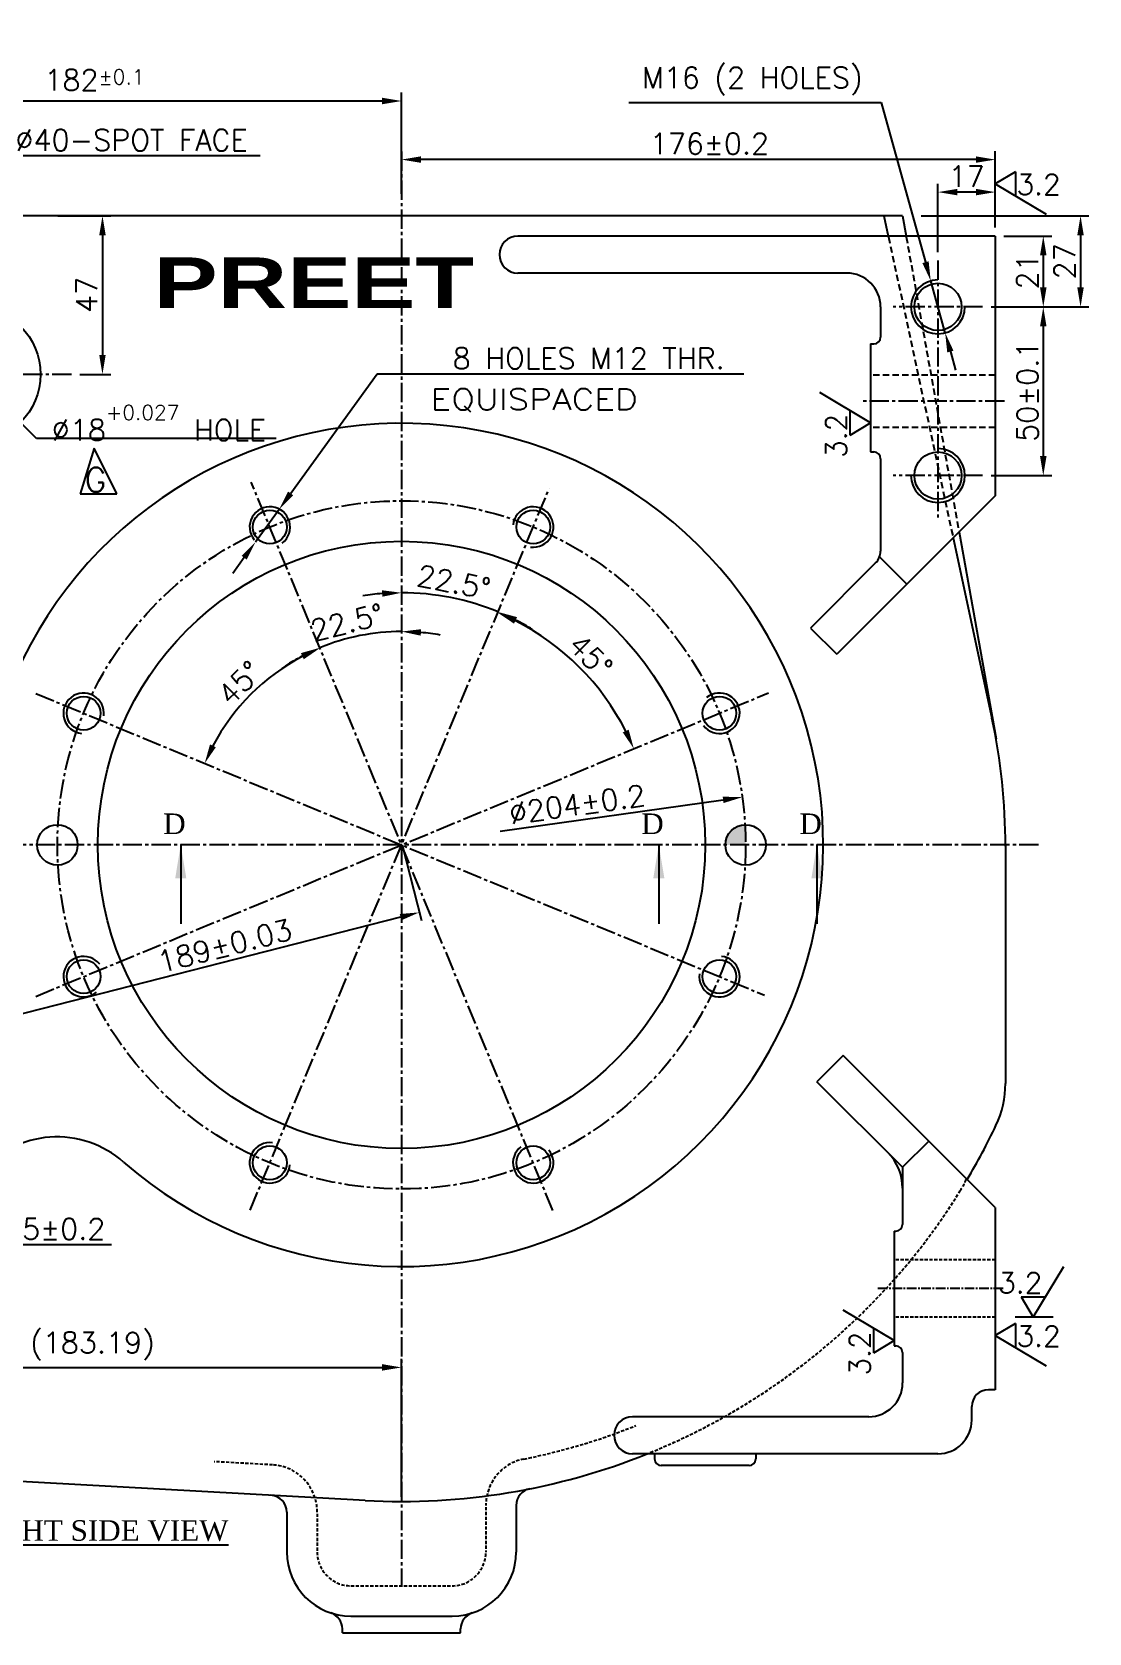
# Model space of a CAD drawing. Header units: millimetres. Extents: x -4466 to 20635, y -2270 to 9154.
# Drawn here: x 4212.4 to 4525.7, y -2252.2 to -1777.6 of the extents above; entities that cross this region are included whole.
import ezdxf
from ezdxf.enums import TextEntityAlignment as Align

# ---------------------------------------------------------------- set-up
doc = ezdxf.new("R2010")
doc.units = ezdxf.units.MM
doc.header["$LTSCALE"] = 0.3
doc.header["$PDSIZE"] = -50
for name, pattern in [('CENTER2', [28.575, 19.05, -3.175, 3.175, -3.175]), ('HIDDEN', [9.525, 6.35, -3.175]), ('HIDDEN2', [4.7625, 3.175, -1.5875])]:
    doc.linetypes.add(name, pattern=pattern)
for name, color, linetype in [('center', 1, 'CENTER2'), ('h', 4, 'HIDDEN'), ('hidden', 4, 'HIDDEN2')]:
    doc.layers.add(name, color=color, linetype=linetype)
doc.styles.add('ARIAL-BLACK', font='')
doc.styles.add('ROMANTIC', font='romantic.ttf')
doc.styles.add('rs', font='romans.shx')
doc.styles.get("Standard").update_dxf_attribs({"font": 'romans.shx'})
doc.styles.get('ARIAL-BLACK').set_extended_font_data('Arial Black')
doc.dimstyles.new('ISO-25', dxfattribs={"dimscale": 2.5, "dimtxt": 2.5, "dimasz": 2.5, "dimexe": 0.7, "dimexo": 0.625, "dimtad": 1, "dimdec": 3, "dimlfac": -1, "dimzin": 9, "dimdsep": 46, "dimtxsty": 'Standard', "dimcen": 2.5, "dimclrd": 1, "dimclre": 1, "dimclrt": 7, "dimazin": 0, "dimtfac": 0.65, "dimtdec": 3, "dimtmove": 0, "dimatfit": 3, "dimfxl": 0.7, "dimtolj": 1, "dimarcsym": 0})
doc.dimstyles.new('sarab', dxfattribs={"dimscale": 3, "dimtxt": 2.5, "dimasz": 2.3, "dimexe": 1, "dimexo": 1, "dimtad": 1, "dimdec": 3, "dimdsep": 46, "dimtxsty": 'rs', "dimcen": 0, "dimclrd": 1, "dimclre": 1, "dimclrt": 7, "dimadec": 3, "dimazin": 2, "dimtfac": 1, "dimtdec": 3, "dimtmove": 0, "dimatfit": 3, "dimfxl": 1, "dimarcsym": 0})
doc.dimstyles.new('sarab$0', dxfattribs={"dimscale": 3, "dimtxt": 2.5, "dimasz": 2.3, "dimexe": 1, "dimexo": 1, "dimtad": 1, "dimdec": 3, "dimdsep": 46, "dimtxsty": 'rs', "dimcen": 0, "dimclrd": 1, "dimclre": 1, "dimclrt": 7, "dimadec": 3, "dimazin": 2, "dimtfac": 1, "dimtdec": 3, "dimtmove": 0, "dimatfit": 3, "dimfxl": 1, "dimarcsym": 0})
doc.dimstyles.new('sarab$3', dxfattribs={"dimscale": 3, "dimtxt": 2.5, "dimasz": 2.3, "dimexe": 1, "dimexo": 1, "dimtad": 1, "dimdec": 3, "dimdsep": 46, "dimtxsty": 'rs', "dimcen": 0, "dimclrd": 1, "dimclre": 1, "dimclrt": 7, "dimadec": 3, "dimazin": 2, "dimtfac": 1, "dimtdec": 3, "dimtmove": 0, "dimatfit": 3, "dimfxl": 1, "dimarcsym": 0})

# ---------------------------------------------------------------- blocks, each defined once
blk = doc.blocks.new('*D462')
at = {"color": 1, "lineweight": -2, "transparency": 16777216}
for p, q in [((4321.89, -1825.62), (4321.89, -1812.96)), ((4492.14, -1815.46), (4327.64, -1815.46)), ((4497.89, -1835.62), (4497.89, -1812.96))]:
    blk.add_line(p, q, dxfattribs=at)
at = {"color": 1, "transparency": 16777216}
for points in [[(4327.64, -1814.5), (4327.64, -1816.41), (4321.89, -1815.46)], [(4492.14, -1814.5), (4492.14, -1816.41), (4497.89, -1815.46)]]:
    blk.add_solid(points, dxfattribs=at)
at = {"layer": 'Defpoints', "color": 0, "transparency": 16777216}
for p in [(4321.89, -1815.46), (4321.89, -1828.12), (4497.89, -1838.12)]:
    blk.add_point(p, dxfattribs=at)
at = {"color": 7, "transparency": 16777216, "insert": (4413.16, -1810.77), "char_height": 6.25, "attachment_point": 5, "style": 'rs'}
blk.add_mtext('176±0.2', dxfattribs=at)
blk = doc.blocks.new('*D484')
at = {"color": 1, "lineweight": -2, "transparency": 16777216}
blk.add_line((4351.11, -2014.52), (4417.21, -2005.26), dxfattribs=at)
at = {"color": 1, "transparency": 16777216}
blk.add_solid([(4417.08, -2004.31), (4417.34, -2006.21), (4422.9, -2004.47)], dxfattribs=at)
at = {"layer": 'Defpoints', "color": 0, "transparency": 16777216}
for p in [(4422.9, -2004.47), (4220.88, -2032.77)]:
    blk.add_point(p, dxfattribs=at)
at = {"color": 7, "transparency": 16777216, "insert": (4373.96, -2006.59), "char_height": 6.25, "attachment_point": 5, "rotation": 7.9745, "style": 'rs'}
blk.add_mtext('∅204±0.2', dxfattribs=at)
blk = doc.blocks.new('*D463')
at = {"color": 1, "lineweight": -2, "transparency": 16777216}
for p, q in [((4314.62, -1879.04), (4289.03, -1914.42)), ((4423.33, -1879.04), (4314.62, -1879.04)), ((4278.63, -1928.8), (4285.66, -1919.08)), ((4275.26, -1933.46), (4271.89, -1938.12))]:
    blk.add_line(p, q, dxfattribs=at)
at = {"color": 1, "transparency": 16777216}
for points in [[(4288.25, -1913.86), (4289.81, -1914.98), (4285.66, -1919.08)], [(4274.48, -1932.9), (4276.03, -1934.02), (4278.63, -1928.8)]]:
    blk.add_solid(points, dxfattribs=at)
at = {"layer": 'Defpoints', "color": 0, "transparency": 16777216}
for p in [(4285.66, -1919.08), (4278.63, -1928.8)]:
    blk.add_point(p, dxfattribs=at)
at = {"color": 7, "transparency": 16777216, "insert": (4377.35, -1874.35), "char_height": 6.25, "attachment_point": 5, "style": 'rs'}
blk.add_mtext('8 HOLES M12 THR. ', dxfattribs=at)
blk = doc.blocks.new('*D498')
at = {"color": 1, "lineweight": -2, "transparency": 16777216}
for p, q in [((4098.93, -2009.86), (4095.59, -2005.18)), ((4102.28, -2014.53), (4175, -2116.2)), ((4190.01, -2137.17), (4178.35, -2120.88)), ((4235.91, -2137.17), (4190.01, -2137.17))]:
    blk.add_line(p, q, dxfattribs=at)
at = {"color": 1, "transparency": 16777216}
for points in [[(4099.71, -2009.3), (4098.15, -2010.41), (4102.28, -2014.53)], [(4179.13, -2120.32), (4177.57, -2121.43), (4175, -2116.2)]]:
    blk.add_solid(points, dxfattribs=at)
at = {"layer": 'Defpoints', "color": 0, "transparency": 16777216}
for p in [(4102.28, -2014.53), (4175, -2116.2)]:
    blk.add_point(p, dxfattribs=at)
at = {"color": 7, "transparency": 16777216, "insert": (4213.74, -2132.49), "char_height": 6.25, "attachment_point": 5, "style": 'rs'}
blk.add_mtext('∅125±0.2', dxfattribs=at)
blk = doc.blocks.new('*D505')
at = {"color": 1, "lineweight": -2, "transparency": 16777216}
for p, q in [((4480.89, -1842.9), (4480.89, -1822.6)), ((4492.14, -1825.1), (4486.64, -1825.1)), ((4497.89, -1835.62), (4497.89, -1822.6))]:
    blk.add_line(p, q, dxfattribs=at)
at = {"color": 1, "transparency": 16777216}
for points in [[(4486.64, -1824.14), (4486.64, -1826.06), (4480.89, -1825.1)], [(4492.14, -1824.14), (4492.14, -1826.06), (4497.89, -1825.1)]]:
    blk.add_solid(points, dxfattribs=at)
at = {"layer": 'Defpoints', "color": 0, "transparency": 16777216}
for p in [(4480.89, -1825.1), (4497.89, -1838.12), (4480.89, -1845.4)]:
    blk.add_point(p, dxfattribs=at)
at = {"color": 7, "transparency": 16777216, "insert": (4489.39, -1820.41), "char_height": 6.25, "attachment_point": 5, "style": 'rs'}
blk.add_mtext('17', dxfattribs=at)
blk = doc.blocks.new('*D506')
at = {"color": 1, "lineweight": -2, "transparency": 16777216}
for p, q in [((4500.39, -1838.12), (4514.61, -1838.12)), ((4512.11, -1843.87), (4512.11, -1853.37)), ((4496.64, -1859.12), (4514.61, -1859.12))]:
    blk.add_line(p, q, dxfattribs=at)
at = {"color": 1, "transparency": 16777216}
for points in [[(4511.15, -1843.87), (4513.07, -1843.87), (4512.11, -1838.12)], [(4511.15, -1853.37), (4513.07, -1853.37), (4512.11, -1859.12)]]:
    blk.add_solid(points, dxfattribs=at)
at = {"layer": 'Defpoints', "color": 0, "transparency": 16777216}
for p in [(4497.89, -1838.12), (4494.14, -1859.12), (4512.11, -1859.12)]:
    blk.add_point(p, dxfattribs=at)
at = {"color": 7, "transparency": 16777216, "insert": (4507.43, -1848.62), "char_height": 6.25, "attachment_point": 5, "rotation": 90, "style": 'rs'}
blk.add_mtext('21', dxfattribs=at)
blk = doc.blocks.new('*D507')
at = {"color": 1, "lineweight": -2, "transparency": 16777216}
for p, q in [((4500.39, -1859.12), (4514.61, -1859.12)), ((4512.11, -1864.87), (4512.11, -1903.37)), ((4496.64, -1909.12), (4514.61, -1909.12))]:
    blk.add_line(p, q, dxfattribs=at)
at = {"color": 1, "transparency": 16777216}
for points in [[(4511.15, -1864.87), (4513.07, -1864.87), (4512.11, -1859.12)], [(4511.15, -1903.37), (4513.07, -1903.37), (4512.11, -1909.12)]]:
    blk.add_solid(points, dxfattribs=at)
at = {"layer": 'Defpoints', "color": 0, "transparency": 16777216}
for p in [(4497.89, -1859.12), (4494.14, -1909.12), (4512.11, -1909.12)]:
    blk.add_point(p, dxfattribs=at)
at = {"color": 7, "transparency": 16777216, "insert": (4507.43, -1884.12), "char_height": 6.25, "attachment_point": 5, "rotation": 90, "style": 'rs'}
blk.add_mtext('50±0.1', dxfattribs=at)
blk = doc.blocks.new('*D517')
at = {"color": 1, "lineweight": -2, "transparency": 16777216}
for p, q in [((4389.25, -1798.5), (4464.03, -1798.5)), ((4464.03, -1798.5), (4477.21, -1845.87)), ((4483.03, -1866.82), (4478.75, -1851.41)), ((4484.58, -1872.36), (4486.12, -1877.9))]:
    blk.add_line(p, q, dxfattribs=at)
at = {"color": 1, "transparency": 16777216}
for points in [[(4478.13, -1845.61), (4476.28, -1846.13), (4478.75, -1851.41)], [(4485.5, -1872.11), (4483.65, -1872.62), (4483.03, -1866.82)]]:
    blk.add_solid(points, dxfattribs=at)
at = {"layer": 'Defpoints', "color": 0, "transparency": 16777216}
for p in [(4478.75, -1851.41), (4483.03, -1866.82)]:
    blk.add_point(p, dxfattribs=at)
at = {"color": 7, "transparency": 16777216, "insert": (4425.86, -1792.18), "char_height": 6.25, "attachment_point": 5, "style": 'rs'}
blk.add_mtext('M16 (2 HOLES)', dxfattribs=at)
blk = doc.blocks.new('*D538')
at = {"color": 1, "lineweight": -2, "transparency": 16777216}
for p, q in [((4475.9, -1832.12), (4525.66, -1832.12)), ((4523.16, -1837.87), (4523.16, -1853.37)), ((4496.64, -1859.12), (4525.66, -1859.12))]:
    blk.add_line(p, q, dxfattribs=at)
at = {"color": 1, "transparency": 16777216}
for points in [[(4522.2, -1837.87), (4524.11, -1837.87), (4523.16, -1832.12)], [(4522.2, -1853.37), (4524.11, -1853.37), (4523.16, -1859.12)]]:
    blk.add_solid(points, dxfattribs=at)
at = {"layer": 'Defpoints', "color": 0, "transparency": 16777216}
for p in [(4473.4, -1832.12), (4494.14, -1859.12), (4523.16, -1859.12)]:
    blk.add_point(p, dxfattribs=at)
at = {"color": 7, "transparency": 16777216, "insert": (4518.47, -1845.62), "char_height": 6.25, "attachment_point": 5, "rotation": 90, "style": 'rs'}
blk.add_mtext('27', dxfattribs=at)
blk = doc.blocks.new('_DatumFilled')
at = {"color": 0, "linetype": 'ByBlock'}
blk.add_solid([(0, 0.577), (-1, 0), (0, -0.577)], dxfattribs=at)
blk = doc.blocks.new('*D543')
at = {"color": 1, "lineweight": -2, "transparency": 16777216}
for start, end in [(90, 112.5), (79.579, 84.7895), (117.7105, 122.921)]:
    blk.add_arc((4321.89, -2018.62), 63.25, start, end, dxfattribs=at)
at = {"color": 1, "transparency": 16777216}
for points in [[(4327.59, -1956.59), (4327.68, -1954.67), (4321.89, -1955.37)], [(4292.07, -1961.75), (4292.89, -1963.49), (4297.69, -1960.18)]]:
    blk.add_solid(points, dxfattribs=at)
at = {"layer": 'Defpoints', "color": 0, "transparency": 16777216}
for p in [(4321.89, -1813.1), (4276.28, -1908.5), (4313.63, -1955.91), (4396.81, -2199.49), (4321.89, -2237.99)]:
    blk.add_point(p, dxfattribs=at)
at = {"color": 7, "transparency": 16777216, "insert": (4305.75, -1952.62), "char_height": 6.25, "attachment_point": 5, "rotation": 13.7418, "style": 'rs'}
blk.add_mtext('22.5°', dxfattribs=at)
blk = doc.blocks.new('*D544')
at = {"color": 1, "lineweight": -2, "transparency": 16777216}
for start, end in [(94.4086, 98.8173), (67.5, 90), (58.6827, 63.0914)]:
    blk.add_arc((4321.89, -2018.62), 74.75, start, end, dxfattribs=at)
at = {"color": 1, "transparency": 16777216}
for points in [[(4316.11, -1943.13), (4316.18, -1945.05), (4321.89, -1943.87)], [(4355.32, -1952.83), (4356.12, -1951.09), (4350.49, -1949.56)]]:
    blk.add_solid(points, dxfattribs=at)
at = {"layer": 'Defpoints', "color": 0, "transparency": 16777216}
for p in [(4321.89, -1813.1), (4366.79, -1910.23), (4341.24, -1946.42), (4246.97, -2199.49), (4321.89, -2237.99)]:
    blk.add_point(p, dxfattribs=at)
at = {"color": 7, "transparency": 16777216, "insert": (4337.39, -1940.71), "char_height": 6.25, "attachment_point": 5, "rotation": 348.75, "style": 'rs'}
blk.add_mtext('22.5°', dxfattribs=at)
blk = doc.blocks.new('*D545')
at = {"color": 1, "lineweight": -2, "transparency": 16777216}
blk.add_arc((4321.89, -2018.62), 63.15, 117.7184, 152.2816, dxfattribs=at)
at = {"color": 1, "transparency": 16777216}
for points in [[(4292.11, -1961.84), (4292.92, -1963.58), (4297.72, -1960.27)], [(4266.85, -1989.65), (4265.12, -1988.83), (4263.54, -1994.45)]]:
    blk.add_solid(points, dxfattribs=at)
at = {"layer": 'Defpoints', "color": 0, "transparency": 16777216}
for p in [(4277.34, -1911.05), (4283.44, -1968.51), (4213.5, -1973.72), (4429.5, -2063.19), (4366.79, -2127)]:
    blk.add_point(p, dxfattribs=at)
at = {"color": 7, "transparency": 16777216, "insert": (4273.92, -1970.64), "char_height": 6.25, "attachment_point": 5, "rotation": 45, "style": 'rs'}
blk.add_mtext('45°', dxfattribs=at)
blk = doc.blocks.new('*D546')
at = {"color": 1, "lineweight": -2, "transparency": 16777216}
blk.add_arc((4321.89, -2018.62), 74.53, 26.9214, 63.0786, dxfattribs=at)
at = {"color": 1, "transparency": 16777216}
for points in [[(4355.24, -1953.03), (4356.04, -1951.29), (4350.41, -1949.76)], [(4389.22, -1984.47), (4387.47, -1985.27), (4390.75, -1990.09)]]:
    blk.add_solid(points, dxfattribs=at)
at = {"layer": 'Defpoints', "color": 0, "transparency": 16777216}
for p in [(4365.63, -1913.03), (4381.02, -1973.24), (4430.68, -1973.55), (4213.5, -2063.51), (4277.05, -2126.88)]:
    blk.add_point(p, dxfattribs=at)
at = {"color": 7, "transparency": 16777216, "insert": (4377.91, -1962.6), "char_height": 6.25, "attachment_point": 5, "rotation": 315, "style": 'rs'}
blk.add_mtext('45°', dxfattribs=at)
blk = doc.blocks.new('*D481')
at = {"color": 1, "lineweight": -2, "transparency": 16777216}
for p, q in [((4138.64, -2139.04), (4138.64, -2176)), ((4144.39, -2173.5), (4316.14, -2173.5)), ((4321.89, -2211.89), (4321.89, -2171))]:
    blk.add_line(p, q, dxfattribs=at)
at = {"color": 1, "transparency": 16777216}
for points in [[(4144.39, -2172.54), (4144.39, -2174.46), (4138.64, -2173.5)], [(4316.14, -2172.54), (4316.14, -2174.46), (4321.89, -2173.5)]]:
    blk.add_solid(points, dxfattribs=at)
at = {"layer": 'Defpoints', "color": 0, "transparency": 16777216}
for p in [(4138.64, -2136.54), (4321.89, -2173.5), (4321.89, -2214.39)]:
    blk.add_point(p, dxfattribs=at)
at = {"color": 7, "transparency": 16777216, "insert": (4230.27, -2167.18), "char_height": 6.25, "attachment_point": 5, "style": 'rs'}
blk.add_mtext('(183.19) ', dxfattribs=at)
blk = doc.blocks.new('*D482')
at = {"color": 1, "lineweight": -2, "transparency": 16777216}
for p, q in [((4139.89, -1849.91), (4139.89, -1795.59)), ((4316.14, -1798.09), (4145.64, -1798.09)), ((4321.89, -1825.62), (4321.89, -1795.59))]:
    blk.add_line(p, q, dxfattribs=at)
at = {"color": 1, "transparency": 16777216}
for points in [[(4145.64, -1797.13), (4145.64, -1799.05), (4139.89, -1798.09)], [(4316.14, -1797.13), (4316.14, -1799.05), (4321.89, -1798.09)]]:
    blk.add_solid(points, dxfattribs=at)
at = {"layer": 'Defpoints', "color": 0, "transparency": 16777216}
for p in [(4139.89, -1798.09), (4321.89, -1828.12), (4139.89, -1852.41)]:
    blk.add_point(p, dxfattribs=at)
at = {"color": 7, "transparency": 16777216, "insert": (4230.89, -1791.84), "char_height": 6.25, "attachment_point": 5, "style": 'rs'}
blk.add_mtext('182{}{\\A0;{\\H1.5x;}{\\A2;\\H0.71x;\\C2;%%p0.1}}', dxfattribs=at)
blk = doc.blocks.new('*D573')
at = {"color": 1, "lineweight": -2, "transparency": 16777216}
for p, q in [((4219.99, -1832.12), (4235.74, -1832.12)), ((4233.24, -1837.87), (4233.24, -1873.37)), ((4226.54, -1879.12), (4235.74, -1879.12))]:
    blk.add_line(p, q, dxfattribs=at)
at = {"color": 1, "transparency": 16777216}
for points in [[(4232.29, -1837.87), (4234.2, -1837.87), (4233.24, -1832.12)], [(4232.29, -1873.37), (4234.2, -1873.37), (4233.24, -1879.12)]]:
    blk.add_solid(points, dxfattribs=at)
at = {"layer": 'Defpoints', "color": 0, "transparency": 16777216}
for p in [(4217.49, -1832.12), (4224.04, -1879.12), (4233.24, -1879.12)]:
    blk.add_point(p, dxfattribs=at)
at = {"color": 7, "transparency": 16777216, "insert": (4228.56, -1855.56), "char_height": 6.25, "attachment_point": 5, "rotation": 90, "style": 'rs'}
blk.add_mtext('47', dxfattribs=at)
blk = doc.blocks.new('*D574')
at = {"color": 1, "lineweight": -2, "transparency": 16777216}
for p, q in [((4184.53, -1868.62), (4180.49, -1864.53)), ((4188.57, -1872.71), (4201.21, -1885.52)), ((4213.69, -1898.15), (4205.25, -1889.61)), ((4284.71, -1898.15), (4213.69, -1898.15))]:
    blk.add_line(p, q, dxfattribs=at)
at = {"color": 1, "transparency": 16777216}
for points in [[(4185.21, -1867.95), (4183.85, -1869.29), (4188.57, -1872.71)], [(4205.94, -1888.94), (4204.57, -1890.29), (4201.21, -1885.52)]]:
    blk.add_solid(points, dxfattribs=at)
at = {"layer": 'Defpoints', "color": 0, "transparency": 16777216}
for p in [(4188.57, -1872.71), (4201.21, -1885.52)]:
    blk.add_point(p, dxfattribs=at)
at = {"color": 7, "transparency": 16777216, "insert": (4249.98, -1893.46), "char_height": 6.25, "attachment_point": 5, "style": 'rs'}
blk.add_mtext('∅18{\\H0.7x;\\S+0.027^ ;} HOLE', dxfattribs=at)
blk = doc.blocks.new('*D575')
at = {"color": 1, "lineweight": -2, "transparency": 16777216}
for p, q in [((4202.2, -1814.38), (4197.78, -1853.53)), ((4279.95, -1814.38), (4202.2, -1814.38)), ((4192.65, -1898.99), (4197.13, -1859.24)), ((4192, -1904.7), (4191.36, -1910.42))]:
    blk.add_line(p, q, dxfattribs=at)
at = {"color": 1, "transparency": 16777216}
for points in [[(4196.83, -1853.42), (4198.73, -1853.64), (4197.13, -1859.24)], [(4191.05, -1904.6), (4192.95, -1904.81), (4192.65, -1898.99)]]:
    blk.add_solid(points, dxfattribs=at)
at = {"layer": 'Defpoints', "color": 0, "transparency": 16777216}
for p in [(4197.13, -1859.24), (4192.65, -1898.99)]:
    blk.add_point(p, dxfattribs=at)
at = {"color": 7, "transparency": 16777216, "insert": (4241.86, -1809.69), "char_height": 6.25, "attachment_point": 5, "style": 'rs'}
blk.add_mtext('∅40-SPOT FACE', dxfattribs=at)

msp = doc.modelspace()

# ---------------------------------------------------------------- hatches: boundary and pattern name
msp.add_hatch(color=6).paths.add_polyline_path([(4423.71398, -2012.61901, 0.405623824), (4417.89045, -2018.61642), (4423.89045, -2018.61642, 0.014709064)])
msp.add_hatch(color=6).paths.add_polyline_path([(4423.71398, -2012.61901, 0.405623824), (4417.89045, -2018.61642), (4423.89045, -2018.61642, 0.014709064)])

# ---------------------------------------------------------------- linework, layer by layer
for p, q in [((4503.89045, -1819.05646), (4497.89045, -1822.65646)), ((4503.89045, -1819.05646), (4503.89045, -1826.25646)), ((4497.89045, -1822.65646), (4512.93904, -1831.68561)), ((4470.39045, -1832.11642), (3907.89045, -1832.11642)), ((4464.89045, -1832.11642), (4466.18016, -1838.11642)), ((4470.39045, -1832.11642), (4471.46296, -1838.11642)), ((4497.89045, -1838.11642), (4356.39045, -1838.11642)), ((4497.89045, -1838.11642), (4497.89045, -1915.11642)), ((4453.89045, -1849.11642), (4356.39045, -1849.11642)), ((4463.89045, -1859.11642), (4463.89045, -1868.11642)), ((4460.89045, -1870.11642), (4460.89045, -1902.11642)), ((4460.89045, -1870.11642), (4461.89045, -1870.11642)), ((4460.89045, -1893.51854), (4445.84186, -1884.48938)), ((4454.89045, -1897.11854), (4454.89045, -1889.91854)), ((4454.89045, -1897.11854), (4460.89045, -1893.51854)), ((4230.81028, -1901.02125), (4226.595, -1914.54233)), ((4237.5399, -1914.54233), (4230.81028, -1901.02125)), ((4460.89045, -1902.11642), (4461.89045, -1902.11642)), ((4463.89045, -1904.11642), (4463.89045, -1931.489)), ((4226.595, -1914.54233), (4237.5399, -1914.54233)), ((4497.89045, -1915.11642), (4450.89045, -1962.11642)), ((4497.89045, -1915.11642), (4486.80484, -1926.20203)), ((4487.14723, -1925.85963), (4498.09748, -1987.11907)), ((4485.41345, -1927.59342), (4496.89315, -1980.99918)), ((4462.42598, -1935.02454), (4443.11227, -1954.33824)), ((4463.57289, -1933.24251), (4471.66862, -1941.33824)), ((4443.11227, -1954.33824), (4450.89045, -1962.11642)), ((4500.89001, -2018.61642), (4500.89001, -2089.33577)), ((4452.80214, -2081.02811), (4445.02396, -2088.80628)), ((4497.89045, -2126.11642), (4452.80214, -2081.02811)), ((4470.39045, -2114.17277), (4445.02396, -2088.80628)), ((4478.16862, -2106.39459), (4470.39045, -2114.17277)), ((4470.39045, -2114.17277), (4470.39045, -2131.11642)), ((4497.89045, -2126.11642), (4497.89045, -2180.11642)), ((4467.89045, -2133.11642), (4467.89045, -2167.11642)), ((4467.89045, -2133.11642), (4468.39045, -2133.11642)), ((4509.13532, -2158.61642), (4518.16447, -2143.56783)), ((4505.53532, -2152.61642), (4512.73532, -2152.61642)), ((4505.53532, -2152.61642), (4509.13532, -2158.61642)), ((4467.89045, -2165.55415), (4452.84186, -2156.525)), ((4461.89045, -2169.15415), (4461.89045, -2161.95415)), ((4503.89045, -2160.45633), (4497.89045, -2164.05633)), ((4497.89045, -2164.05633), (4512.93904, -2173.08549)), ((4503.89045, -2160.45633), (4503.89045, -2167.65633)), ((4461.89045, -2169.15415), (4467.89045, -2165.55415)), ((4467.89045, -2167.11642), (4468.39045, -2167.11642)), ((4470.39045, -2169.11642), (4470.39045, -2178.11642)), ((4497.89045, -2180.11642), (4495.89045, -2180.11642)), ((4497.89045, -2180.11642), (4495.89045, -2180.11642)), ((4490.89045, -2189.11642), (4490.89045, -2185.11642)), ((4311.13575, -2212.93249), (3916.21164, -2191.1183)), ((4460.39045, -2188.11642), (4390.39045, -2188.11642)), ((4480.89045, -2199.11642), (4390.39045, -2199.11642)), ((4396.89045, -2199.11642), (4396.89045, -2200.11642)), ((4396.89045, -2199.11642), (4396.89045, -2200.61642)), ((4426.89045, -2199.11642), (4426.89045, -2200.11642)), ((4426.89045, -2199.11642), (4426.89045, -2200.61642)), ((4424.89045, -2202.61642), (4398.89045, -2202.61642)), ((4316.89045, -2213.40071), (4316.89045, -2213.40071)), ((4355.89045, -2214.38993), (4355.89045, -2228.22929)), ((4287.89045, -2216.37994), (4287.89045, -2228.22929)), ((4306.89045, -2247.22929), (4336.89045, -2247.22929)), ((4304.39045, -2252.22929), (4304.39045, -2251.02731)), ((4304.39045, -2252.22929), (4339.39045, -2252.22929)), ((4339.39045, -2252.22929), (4339.39045, -2251.02731))]:
    msp.add_line(p, q)
at = {"color": 1}
for p, q in [((4322.06069, -2018.61642), (4327.78025, -2041.03589)), ((4321.59071, -2040.03487), (4149.4838, -2083.94209))]:
    msp.add_line(p, q, dxfattribs=at)
at = {"color": 3}
msp.add_line((4515.02151, -2158.61642), (4503.8055, -2158.61642), dxfattribs=at)
for centre, radius in [((4480.89045, -1859.11642), 7), ((4194.89045, -1879.11642), 20), ((4480.89045, -1909.11642), 7), ((4282.85674, -1924.38071), 5), ((4360.92416, -1924.38071), 5), ((4321.89045, -2018.61642), 90), ((4227.65474, -1979.58271), 5), ((4416.12616, -1979.58271), 5), ((4219.89045, -2018.61642), 6), ((4423.89045, -2018.61642), 6), ((4227.65474, -2057.65013), 5), ((4416.12616, -2057.65013), 5), ((4282.85674, -2112.85213), 5), ((4360.92416, -2112.85213), 5)]:
    msp.add_circle(centre, radius)
for centre, radius, start, end in [((4356.39045, -1843.61642), 5.5, 90, 270), ((4453.89045, -1859.11642), 10, 0, 90), ((4480.89045, -1859.11642), 8, 90, 0), ((4461.89045, -1868.11642), 2, 270, 0), ((4321.89045, -2018.61642), 125, 228.7667609, 158.6071747), ((4461.89045, -1904.11642), 2, 0, 90), ((4480.89045, -1909.11642), 8, 180, 90), ((4282.85674, -1924.38071), 6, 307.5, 219.185413), ((4360.92416, -1924.38071), 6, 262.5, 174.185413), ((4458.89045, -1931.489), 5, 315, 0), ((4227.65474, -1979.58271), 6, 352.5, 264.185413), ((4416.12616, -1979.58271), 6, 217.5, 129.185413), ((4321.89045, -2018.61642), 179, 359.8728451, 12.1312691), ((4227.65474, -2057.65013), 6, 37.5, 309.185413), ((4416.12616, -2057.65013), 6, 172.5, 84.185413), ((4471.89001, -2089.33577), 29, 334.6369604, 0), ((4321.89045, -2018.22929), 195, 329.299473, 334.6369604), ((4219.72594, -2135.18148), 30, 48.7667609, 139.2713658), ((4282.85674, -2112.85213), 6, 82.5, 354.185413), ((4360.92416, -2112.85213), 6, 127.5, 39.185413), ((4455.39045, -2120.38597), 15, 0, 45), ((4468.39045, -2131.11642), 2, 270, 0), ((4468.39045, -2169.11642), 2, 0, 90), ((4460.39045, -2178.11642), 10, 270, 0), ((4495.89045, -2185.11642), 5, 90, 180), ((4390.39045, -2193.61642), 5.5, 90, 270), ((4480.89045, -2189.11642), 10, 270, 0), ((4321.89045, -2018.22929), 195, 266.8384003, 291.9322248), ((4398.89045, -2200.61642), 2, 180, 270), ((4424.89045, -2200.61642), 2, 270, 0), ((4282.89045, -2216.37994), 5, 0, 86.8384003), ((4360.89045, -2214.38993), 5, 101.2447236, 180), ((4306.89045, -2228.22929), 19, 180, 270), ((4336.89045, -2228.22929), 19, 270, 0), ((4299.39045, -2251.02731), 5, 0, 71.7900431), ((4344.39045, -2251.02731), 5, 108.2099569, 180)]:
    msp.add_arc(centre, radius, start, end)
at = {"color": 1}
msp.add_solid([(4321.35381, -2039.10628), (4321.82761, -2040.96346), (4327.16226, -2038.61348)], dxfattribs=at)
at = {"layer": 'center'}
for p, q in [((4321.89045, -1813.10169), (4321.89045, -2237.99244)), ((4480.89045, -1845.40337), (4480.89045, -1921.73999)), ((4494.13894, -1859.11642), (4467.64196, -1859.11642)), ((4224.03541, -1879.11642), (4168.66803, -1879.11642)), ((4500.63601, -1887.11642), (4458.30785, -1887.11642)), ((4366.78574, -2127.00324), (4277.33697, -1911.05481)), ((4494.13894, -1909.11642), (4467.64196, -1909.11642)), ((4277.04502, -2126.88286), (4365.62549, -1913.03069)), ((4213.50363, -2063.51171), (4430.6811, -1973.55386)), ((4213.50363, -1973.72113), (4429.50464, -2063.19168)), ((4510.70322, -2018.61642), (3878.39063, -2018.61642))]:
    msp.add_line(p, q, dxfattribs=at)
at = {"layer": 'center', "ltscale": 0.5}
msp.add_line((4500.24487, -2150.11642), (4462.66614, -2150.11642), dxfattribs=at)
at = {"layer": 'center'}
msp.add_circle((4321.89045, -2018.61642), 102, dxfattribs=at)
at = {"layer": 'h'}
for p, q in [((4466.23871, -1838.3888), (4485.41345, -1927.59342)), ((4471.50016, -1838.32454), (4487.08897, -1925.53367)), ((4497.89045, -1879.36642), (4460.89045, -1879.36642)), ((4497.89045, -1894.86642), (4460.89045, -1894.86642))]:
    msp.add_line(p, q, dxfattribs=at)
at = {"layer": 'hidden'}
for p, q in [((4497.89045, -2141.61642), (4467.89045, -2141.61642)), ((4497.89045, -2158.61642), (4467.89045, -2158.61642)), ((4283.66258, -2202.40125), (4266.37944, -2201.44659)), ((4346.89045, -2214.90745), (4346.89045, -2228.22929)), ((4296.89045, -2216.87707), (4296.89045, -2228.22929)), ((4306.89045, -2238.22929), (4336.89045, -2238.22929))]:
    msp.add_line(p, q, dxfattribs=at)
for centre, radius, start, end in [((4321.89045, -2018.22929), 195, 292.2192818, 328.14592), ((4462.89001, -2105.83707), 29, 328.14592, 336.035377), ((4321.89045, -2018.22929), 186, 281.2447236, 291.9322248), ((4360.89045, -2214.38993), 14, 101.2447236, 180), ((4282.89045, -2216.37994), 14, 0, 86.8384003), ((4306.89045, -2228.22929), 10, 180, 270), ((4336.89045, -2228.22929), 10, 270, 0)]:
    msp.add_arc(centre, radius, start, end, dxfattribs=at)

# ---------------------------------------------------------------- texts
for s, height, p in [('3.2', 6.1, (4504.19189, -1825.86778)), ('G', 7.2, (4227.94402, -1913.97202)), ('3.2', 6.1, (4498.76461, -2151.48264)), ('3.2', 6.1, (4504.19189, -2167.26766))]:
    msp.add_text(s, height=height).set_placement(p)
at = {"style": 'ARIAL-BLACK', "width": 1.236616}
msp.add_text('PREET', height=15, dxfattribs=at).set_placement((4248.39703, -1859.46549), (4343.40814, -1859.46549), align=Align.FIT)
at = {"width": 1.2}
msp.add_text('EQUISPACED', height=6.25, dxfattribs=at).set_placement((4330.48403, -1889.61791))
for p in [(4453.75667, -1903.88924), (4460.75667, -2175.92486)]:
    msp.add_text('3.2', height=6.1, rotation=90).set_placement(p)
at = {"style": 'ROMANTIC'}
for s, p in [('D', (4251.25747, -2015.39712)), ('D', (4392.95876, -2015.39712)), ('D', (4439.82754, -2015.39712)), ('%%URIGHT SIDE VIEW', (4193.34334, -2224.89197))]:
    msp.add_text(s, height=6.1, dxfattribs=at).set_placement(p)
at = {"color": 7, "insert": (4269.48786, -2048.4895), "char_height": 6.25, "attachment_point": 5, "rotation": 14.3117901, "style": 'rs'}
msp.add_mtext('189±0.03', dxfattribs=at)

# ---------------------------------------------------------------- dimensions: what is measured, and where the dimension line sits
for p1, p2, text, dimstyle, override, picture, middle in [((4483.03422, -1866.82384), (4478.74668, -1851.409), 'M16 (2 HOLES)', 'sarab', {"dimscale": 2.5, "dimtoh": 1, "dimdec": 2, "dimcen": 2.5, "dimadec": 1, "dimtdec": 2}, '*D517', (4425.86177, -1798.50365)), ((4192.64633, -1898.99012), (4197.13457, -1859.24272), '<>-SPOT FACE', 'sarab$3', {"dimscale": 2.5, "dimtoh": 1, "dimdec": 2, "dimcen": 2.5, "dimadec": 2, "dimtdec": 2}, '*D575', (4241.85811, -1814.38048)), ((4278.62623, -1928.79825), (4285.66018, -1919.07593), '8 HOLES M12 THR. ', 'sarab', {"dimscale": 2.5, "dimtoh": 1, "dimdec": 2, "dimcen": 2.5, "dimadec": 2, "dimtdec": 2}, '*D463', (4377.34738, -1879.04193))]:
    dim = msp.add_diameter_dim_2p(p1=p1, p2=p2, text=text, dimstyle=dimstyle, override=override)
    dim.commit()
    dim.dimension.update_dxf_attribs({"geometry": picture, "text_midpoint": middle, "dimtype": 163})
dim = msp.add_linear_dim(base=(4139.89045, -1798.08981), p1=(4321.89045, -1828.11642), p2=(4139.89045, -1852.40772), text='<>{}{\\A0;{\\H1.5x;}{\\A2;\\H0.71x;\\C2;%%p0.1}}', dimstyle='sarab', override={"dimscale": 2.5, "dimdec": 2, "dimadec": 2, "dimtp": 0.1, "dimtm": 0.1, "dimtfac": 0.71, "dimtdec": 2, "dimatfit": 0, "dimtzin": 8})
dim.commit()
dim.dimension.update_dxf_attribs({"geometry": '*D482', "text_midpoint": (4230.89045, -1791.83981)})
for base, p2, override, picture, middle in [((4321.89045, -1815.4552), (4321.89045, -1828.11642), {"dimscale": 2.5, "dimgap": 0.625, "dimdec": 2, "dimadec": 2, "dimtol": 1, "dimlim": 0, "dimtp": 0.2, "dimtm": 0.2, "dimtdec": 2, "dimatfit": 0}, '*D462', (4413.15892, -1815.4552)), ((4480.89045, -1825.1013), (4480.89045, -1845.40337), {"dimscale": 2.5, "dimtoh": 1, "dimdec": 2, "dimcen": 2.5, "dimadec": 1, "dimtdec": 2}, '*D505', (4489.39045, -1825.1013))]:
    dim = msp.add_linear_dim(base=base, p1=(4497.89045, -1838.11642), p2=p2, dimstyle='sarab', override=override)
    dim.commit()
    dim.dimension.update_dxf_attribs({"geometry": picture, "text_midpoint": middle, "dimtype": 160})
for base, line1, line2, picture, middle in [((4341.2364, -1946.41635), ((4366.78574, -1910.2296), (4246.97078, -2199.4885)), ((4321.89045, -1813.10169), (4321.89045, -2237.99244)), '*D544', (4337.38735, -1940.70822)), ((4283.44448, -1968.51266), ((4213.50363, -1973.72113), (4429.50464, -2063.19168)), ((4366.78574, -2127.00324), (4277.33697, -1911.05481)), '*D545', (4273.91898, -1970.64495)), ((4381.02, -1973.24472), ((4213.50363, -2063.51171), (4430.6811, -1973.55386)), ((4277.04502, -2126.88286), (4365.62549, -1913.03069)), '*D546', (4377.90651, -1962.60036))]:
    dim = msp.add_angular_dim_2l(base=base, line1=line1, line2=line2, dimstyle='sarab', override={"dimscale": 2.5, "dimtoh": 1, "dimdec": 2, "dimcen": 2.5, "dimadec": 1, "dimtdec": 2, "dimldrblk": 'DatumFilled'})
    dim.commit()
    dim.dimension.update_dxf_attribs({"geometry": picture, "text_midpoint": middle})
dim = msp.add_angular_dim_2l(base=(4313.63468, -1955.90763), line1=((4321.89045, -1813.10169), (4321.89045, -2237.99244)), line2=((4276.27727, -1908.49645), (4396.81012, -2199.4885)), dimstyle='sarab', override={"dimscale": 2.5, "dimtoh": 1, "dimdec": 2, "dimcen": 2.5, "dimadec": 1, "dimtdec": 2, "dimldrblk": 'DatumFilled'})
dim.commit()
dim.dimension.update_dxf_attribs({"geometry": '*D543', "text_midpoint": (4306.86559, -1957.17699), "dimtype": 162})
dim = msp.add_linear_dim(base=(4233.24476, -1879.11642), p1=(4217.49137, -1832.11642), p2=(4224.03541, -1879.11642), angle=90, dimstyle='sarab$0', override={"dimscale": 2.5, "dimtoh": 1, "dimdec": 2, "dimcen": 2.5, "dimadec": 1, "dimtdec": 2})
dim.commit()
dim.dimension.update_dxf_attribs({"geometry": '*D573', "text_midpoint": (4233.24476, -1855.55939), "dimtype": 160})
for base, p1, p2, override, picture, middle in [((4523.15607, -1859.11642), (4473.4033, -1832.11642), (4494.13894, -1859.11642), {"dimscale": 2.5, "dimtoh": 1, "dimdec": 2, "dimcen": 2.5, "dimadec": 1, "dimtdec": 2, "dimldrblk": 'DatumFilled'}, '*D538', (4518.46857, -1845.61642)), ((4512.11316, -1859.11642), (4497.89045, -1838.11642), (4494.13894, -1859.11642), {"dimscale": 2.5, "dimdec": 2, "dimcen": 2.5, "dimadec": 1, "dimtdec": 2}, '*D506', (4507.42566, -1848.61642)), ((4512.11316, -1909.11642), (4497.89045, -1859.11642), (4494.13894, -1909.11642), {"dimscale": 2.5, "dimgap": 0.625, "dimdec": 2, "dimcen": 2.5, "dimadec": 1, "dimtol": 1, "dimlim": 0, "dimtp": 0.1, "dimtm": 0.1, "dimtdec": 2}, '*D507', (4507.42566, -1884.11642))]:
    dim = msp.add_linear_dim(base=base, p1=p1, p2=p2, angle=90, dimstyle='sarab', override=override)
    dim.commit()
    dim.dimension.update_dxf_attribs({"geometry": picture, "text_midpoint": middle})
dim = msp.add_diameter_dim_2p(p1=(4188.56698, -1872.71223), p2=(4201.21392, -1885.52061), text='<>{\\H0.7x;\\S+0.027^ ;} HOLE', dimstyle='sarab$3', override={"dimscale": 2.5, "dimtoh": 1, "dimdec": 2, "dimcen": 2.5, "dimadec": 2, "dimtdec": 2})
dim.commit()
dim.dimension.update_dxf_attribs({"geometry": '*D574', "text_midpoint": (4249.97986, -1893.4636)})
for p1, p2, override, picture, middle in [((4220.87679, -2032.76705), (4422.90411, -2004.46578), {"dimscale": 2.5, "dimgap": 0.625, "dimdec": 2, "dimcen": 2.5, "dimadec": 2, "dimtol": 1, "dimlim": 0, "dimtp": 0.2, "dimtm": 0.2, "dimtdec": 2}, '*D484', (4374.61119, -2011.23096)), ((4102.27768, -2014.53337), (4175.00322, -2116.19947), {"dimscale": 2.5, "dimgap": 0.625, "dimtoh": 1, "dimdec": 2, "dimcen": 2.5, "dimadec": 1, "dimtol": 1, "dimlim": 0, "dimtp": 0.2, "dimtm": 0.2, "dimtdec": 2}, '*D498', (4213.74226, -2137.17409))]:
    dim = msp.add_diameter_dim_2p(p1=p1, p2=p2, dimstyle='sarab', override=override)
    dim.commit()
    dim.dimension.update_dxf_attribs({"geometry": picture, "text_midpoint": middle, "dimtype": 163})
dim = msp.add_linear_dim(base=(4321.89045, -2173.50012), p1=(4138.64045, -2136.53596), p2=(4321.89045, -2214.39095), text='(183.19) ', dimstyle='sarab', override={"dimscale": 2.5, "dimtoh": 1, "dimdec": 2, "dimcen": 2.5, "dimadec": 1, "dimtp": 0.1, "dimtm": 0.1, "dimtfac": 0.71, "dimtdec": 2})
dim.commit()
dim.dimension.update_dxf_attribs({"geometry": '*D481', "text_midpoint": (4230.26545, -2173.50012), "dimtype": 160})

# ---------------------------------------------------------------- leaders
for points in [[(4256.45011, -2018.52084), (4256.45011, -2042.02684)], [(4398.1514, -2018.52084), (4398.1514, -2042.02684)], [(4445.02018, -2018.52084), (4445.02018, -2042.02684)]]:
    msp.add_leader(points, dimstyle='ISO-25', override={"dimscale": 2, "dimasz": 5})

doc.saveas('drawing.dxf')
